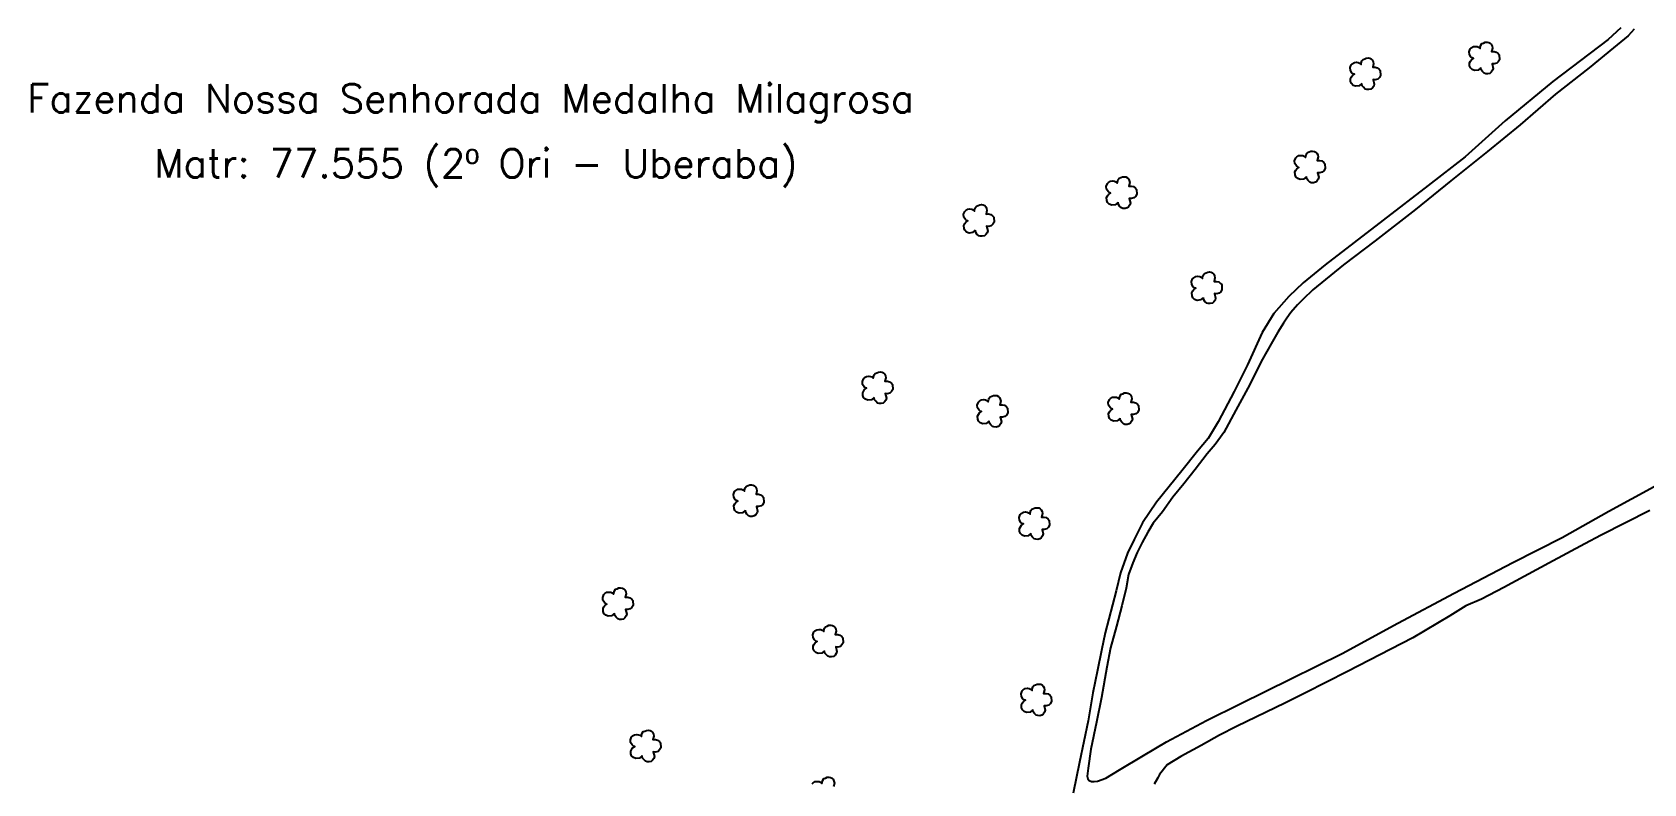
# Model space of a CAD drawing. Extents: x 758742 to 760842, y 7818487 to 7821457.
# Drawn here: x 759280 to 760013, y 7819924 to 7820266 of the extents above; entities that cross this region are included whole.
import ezdxf

# ---------------------------------------------------------------- set-up
doc = ezdxf.new("R2010")
doc.units = 0
doc.header["$MEASUREMENT"] = 0
doc.linetypes.add('CONTINUO', pattern=[0])
for name, color, linetype in [('0114000960', 1, 'Continuous'), ('0114000960003', 5, 'Continuous'), ('0114000960008', 5, 'Continuous'), ('_SIMBOLO ARVORE', 118, 'Continuous'), ('TEXTO CONFRONTANTES', 7, 'Continuous')]:
    doc.layers.add(name, color=color, linetype=linetype)
doc.styles.add('Simplex', font='simplex.shx')

msp = doc.modelspace()

# ---------------------------------------------------------------- linework, layer by layer
at = {"layer": '0114000960', "flags": 128}
msp.add_lwpolyline([(760002.99, 7820267.95), (759997.15, 7820262.67), (759972.04, 7820243.5), (759950.38, 7820225.67), (759932.18, 7820209.22), (759915.25, 7820196.19), (759894.78, 7820180.46), (759868.47, 7820160.15), (759858.5, 7820151.86), (759851.87, 7820145.75), (759845.06, 7820137.97), (759839.86, 7820129.36), (759833.12, 7820114.66), (759827, 7820102.43), (759819.85, 7820088.64), (759815.23, 7820081.12), (759810.45, 7820075.36), (759803.18, 7820066.43), (759791.7, 7820052.18), (759785.41, 7820042.71), (759781.55, 7820035.22), (759778.61, 7820028.94), (759775.32, 7820019.99), (759773.41, 7820011.86), (759768.39, 7819992.71), (759766.66, 7819984.68), (759764.87, 7819975.8), (759762.8, 7819965.46), (759760.66, 7819952.67), (759756.74, 7819933.93), (759753.89, 7819919.77)], dxfattribs=at)
at = {"layer": '0114000960003', "color": 5}
msp.add_lwpolyline([(760016.09, 7820048.34), (759993.91, 7820037.1), (759986.5, 7820033.17), (759970.12, 7820024.43), (759949.74, 7820013.34), (759939.53, 7820007.98), (759932.37, 7820004.98), (759925.22, 7820000.4), (759908.31, 7819990.46), (759878.58, 7819975.21), (759859.48, 7819965.37), (759850.47, 7819960.93), (759828.12, 7819950.12), (759820.46, 7819946.24), (759812, 7819941.47), (759802.87, 7819936.47), (759796.54, 7819932.69), (759793.06, 7819928.3), (759792.32, 7819926.85), (759790.69, 7819923.93)], dxfattribs=at)
at = {"layer": '0114000960008', "linetype": 'ByBlock'}
msp.add_lwpolyline([(760009, 7820267.23), (760006.28, 7820264.31), (759999.61, 7820258.87), (759988.51, 7820249.71), (759973.21, 7820237.67), (759957.17, 7820223.86), (759942.29, 7820211.61), (759925.67, 7820198.25), (759909.5, 7820185.26), (759891.14, 7820170.95), (759876.71, 7820160.07), (759862.86, 7820148.76), (759858.45, 7820144.52), (759855.85, 7820141.84), (759852.88, 7820138.49), (759850.98, 7820135.89), (759849.46, 7820133.63), (759846.99, 7820129.43), (759844.47, 7820125.21), (759839.4, 7820116.11), (759834.2, 7820105.75), (759827.77, 7820094.08), (759822.36, 7820083.85), (759820.8, 7820081.75), (759818.37, 7820078.41), (759814.78, 7820074.09), (759809.37, 7820066.99), (759804.22, 7820060.56), (759799.23, 7820054.36), (759794.53, 7820047.69), (759790.28, 7820042.61), (759787.76, 7820038.49), (759785.25, 7820033.87), (759782.98, 7820029.3), (759780.92, 7820024.5), (759779.02, 7820019.19), (759777.99, 7820012.97), (759775.97, 7820005), (759773.58, 7819995.78), (759770.77, 7819985.95), (759769.12, 7819977.09), (759766.69, 7819963.28), (759764.38, 7819952.17), (759761.9, 7819939.76), (759760.63, 7819931.1), (759760.26, 7819927.6), (759760.46, 7819926.37), (759761.12, 7819925.58), (759762.11, 7819925.17), (759763.39, 7819925.05), (759764.87, 7819925.21), (759768.62, 7819926.61), (759774.84, 7819930.48), (759785.89, 7819936.99), (759796.33, 7819943.22), (759814.43, 7819952.9), (759829.81, 7819960.41), (759852.79, 7819971.8), (759876.12, 7819983.3), (759901.48, 7819997.08), (759927.18, 7820010.81), (759953.86, 7820024.75), (759976.29, 7820036.12), (759997.53, 7820048.04), (760018.15, 7820059.34)], dxfattribs=at)
at = {"layer": '_SIMBOLO ARVORE', "linetype": 'CONTINUO'}
for points in [[(759939.24, 7820249.7, 0), (759938, 7820248.65, 0), (759936.41, 7820248.47, 0), (759935.28, 7820248.91, 0), (759934.48, 7820249.7, 0), (759934.15, 7820250.6, 0), (759934.06, 7820251.93, 0), (759934.5, 7820252.77, 0), (759934.95, 7820253.39, 0), (759935.86, 7820254.01, 0), (759935.28, 7820254.19, 0), (759934.71, 7820254.66, 0), (759934.04, 7820255.72, 0), (759933.92, 7820256.99, 0), (759934.4, 7820258.3, 0), (759934.91, 7820258.77, 0), (759935.84, 7820259.34, 0), (759936.82, 7820259.47, 0), (759937.6, 7820259.36, 0), (759938.22, 7820259.07, 0), (759938.89, 7820258.47, 0), (759939.09, 7820259.62, 0), (759939.27, 7820260.09, 0), (759939.77, 7820260.73, 0), (759940.52, 7820261, 0), (759941.26, 7820261.33, 0), (759942.08, 7820261.4, 0), (759942.87, 7820261.29, 0), (759943.5, 7820260.96, 0), (759943.97, 7820260.45, 0), (759944.38, 7820259.63, 0), (759944.55, 7820258.73, 0), (759944.17, 7820257.11, 0), (759945.3, 7820257.13, 0), (759946.24, 7820256.9, 0), (759947.12, 7820256.2, 0), (759947.61, 7820255.64, 0), (759947.74, 7820253.42, 0), (759947.2, 7820252.42, 0), (759946.47, 7820251.76, 0), (759945.33, 7820251.46, 0), (759944.33, 7820251.55, 0), (759944.87, 7820249.47, 0), (759944.62, 7820248.58, 0), (759944.02, 7820247.74, 0), (759943.36, 7820247.21, 0), (759942.42, 7820246.98, 0), (759941.49, 7820247.04, 0), (759940.79, 7820247.24, 0), (759939.99, 7820248.02, 0), (759939.45, 7820248.73, 0), (759939.28, 7820249.81, 0)], [(759885.13, 7820242.53, 0), (759883.89, 7820241.48, 0), (759882.3, 7820241.3, 0), (759881.17, 7820241.74, 0), (759880.37, 7820242.52, 0), (759880.04, 7820243.43, 0), (759879.95, 7820244.76, 0), (759880.39, 7820245.6, 0), (759880.84, 7820246.22, 0), (759881.75, 7820246.84, 0), (759881.17, 7820247.02, 0), (759880.6, 7820247.49, 0), (759879.93, 7820248.55, 0), (759879.81, 7820249.82, 0), (759880.29, 7820251.13, 0), (759880.8, 7820251.6, 0), (759881.73, 7820252.17, 0), (759882.71, 7820252.3, 0), (759883.49, 7820252.19, 0), (759884.11, 7820251.9, 0), (759884.78, 7820251.3, 0), (759884.99, 7820252.45, 0), (759885.16, 7820252.91, 0), (759885.66, 7820253.55, 0), (759886.42, 7820253.83, 0), (759887.15, 7820254.16, 0), (759887.98, 7820254.23, 0), (759888.76, 7820254.12, 0), (759889.39, 7820253.78, 0), (759889.86, 7820253.28, 0), (759890.27, 7820252.46, 0), (759890.44, 7820251.55, 0), (759890.06, 7820249.94, 0), (759891.19, 7820249.96, 0), (759892.13, 7820249.73, 0), (759893.01, 7820249.03, 0), (759893.5, 7820248.47, 0), (759893.63, 7820246.25, 0), (759893.09, 7820245.25, 0), (759892.36, 7820244.59, 0), (759891.22, 7820244.29, 0), (759890.22, 7820244.37, 0), (759890.76, 7820242.3, 0), (759890.51, 7820241.41, 0), (759889.91, 7820240.57, 0), (759889.25, 7820240.04, 0), (759888.31, 7820239.81, 0), (759887.38, 7820239.87, 0), (759886.68, 7820240.06, 0), (759885.88, 7820240.85, 0), (759885.34, 7820241.56, 0), (759885.17, 7820242.63, 0)], [(759859.9, 7820200.14, 0), (759858.65, 7820199.09, 0), (759857.07, 7820198.91, 0), (759855.94, 7820199.35, 0), (759855.14, 7820200.14, 0), (759854.81, 7820201.04, 0), (759854.72, 7820202.37, 0), (759855.15, 7820203.21, 0), (759855.61, 7820203.83, 0), (759856.52, 7820204.45, 0), (759855.94, 7820204.63, 0), (759855.37, 7820205.11, 0), (759854.69, 7820206.17, 0), (759854.57, 7820207.43, 0), (759855.06, 7820208.74, 0), (759855.57, 7820209.21, 0), (759856.5, 7820209.78, 0), (759857.47, 7820209.91, 0), (759858.26, 7820209.8, 0), (759858.87, 7820209.52, 0), (759859.55, 7820208.91, 0), (759859.75, 7820210.07, 0), (759859.92, 7820210.53, 0), (759860.43, 7820211.17, 0), (759861.18, 7820211.44, 0), (759861.92, 7820211.77, 0), (759862.74, 7820211.84, 0), (759863.52, 7820211.73, 0), (759864.16, 7820211.4, 0), (759864.63, 7820210.89, 0), (759865.04, 7820210.07, 0), (759865.2, 7820209.17, 0), (759864.83, 7820207.55, 0), (759865.96, 7820207.57, 0), (759866.9, 7820207.34, 0), (759867.78, 7820206.64, 0), (759868.27, 7820206.09, 0), (759868.4, 7820203.86, 0), (759867.85, 7820202.87, 0), (759867.13, 7820202.2, 0), (759865.99, 7820201.9, 0), (759864.99, 7820201.99, 0), (759865.52, 7820199.91, 0), (759865.28, 7820199.02, 0), (759864.68, 7820198.18, 0), (759864.02, 7820197.65, 0), (759863.08, 7820197.42, 0), (759862.15, 7820197.48, 0), (759861.45, 7820197.68, 0), (759860.65, 7820198.46, 0), (759860.1, 7820199.17, 0), (759859.94, 7820200.25, 0)], [(759774.23, 7820188.46, 0), (759772.99, 7820187.42, 0), (759771.4, 7820187.23, 0), (759770.27, 7820187.67, 0), (759769.47, 7820188.46, 0), (759769.14, 7820189.36, 0), (759769.05, 7820190.69, 0), (759769.49, 7820191.53, 0), (759769.94, 7820192.15, 0), (759770.85, 7820192.77, 0), (759770.27, 7820192.96, 0), (759769.7, 7820193.43, 0), (759769.03, 7820194.49, 0), (759768.91, 7820195.75, 0), (759769.39, 7820197.07, 0), (759769.9, 7820197.54, 0), (759770.83, 7820198.1, 0), (759771.81, 7820198.24, 0), (759772.59, 7820198.12, 0), (759773.21, 7820197.84, 0), (759773.88, 7820197.23, 0), (759774.09, 7820198.39, 0), (759774.26, 7820198.85, 0), (759774.76, 7820199.49, 0), (759775.52, 7820199.77, 0), (759776.25, 7820200.09, 0), (759777.08, 7820200.17, 0), (759777.86, 7820200.06, 0), (759778.49, 7820199.72, 0), (759778.96, 7820199.21, 0), (759779.37, 7820198.4, 0), (759779.54, 7820197.49, 0), (759779.16, 7820195.87, 0), (759780.29, 7820195.89, 0), (759781.23, 7820195.67, 0), (759782.11, 7820194.97, 0), (759782.6, 7820194.41, 0), (759782.73, 7820192.18, 0), (759782.19, 7820191.19, 0), (759781.46, 7820190.53, 0), (759780.32, 7820190.22, 0), (759779.32, 7820190.31, 0), (759779.86, 7820188.23, 0), (759779.61, 7820187.35, 0), (759779.01, 7820186.5, 0), (759778.35, 7820185.98, 0), (759777.41, 7820185.74, 0), (759776.48, 7820185.8, 0), (759775.78, 7820186, 0), (759774.98, 7820186.79, 0), (759774.44, 7820187.49, 0), (759774.27, 7820188.57, 0)], [(759709.33, 7820175.81, 0), (759708.08, 7820174.76, 0), (759706.5, 7820174.58, 0), (759705.37, 7820175.02, 0), (759704.57, 7820175.81, 0), (759704.24, 7820176.71, 0), (759704.15, 7820178.04, 0), (759704.58, 7820178.88, 0), (759705.04, 7820179.5, 0), (759705.95, 7820180.12, 0), (759705.37, 7820180.3, 0), (759704.8, 7820180.78, 0), (759704.12, 7820181.84, 0), (759704, 7820183.1, 0), (759704.49, 7820184.41, 0), (759705, 7820184.88, 0), (759705.93, 7820185.45, 0), (759706.9, 7820185.58, 0), (759707.68, 7820185.47, 0), (759708.3, 7820185.19, 0), (759708.98, 7820184.58, 0), (759709.18, 7820185.74, 0), (759709.35, 7820186.2, 0), (759709.86, 7820186.84, 0), (759710.61, 7820187.11, 0), (759711.34, 7820187.44, 0), (759712.17, 7820187.51, 0), (759712.95, 7820187.4, 0), (759713.59, 7820187.07, 0), (759714.06, 7820186.56, 0), (759714.47, 7820185.74, 0), (759714.63, 7820184.84, 0), (759714.26, 7820183.22, 0), (759715.39, 7820183.24, 0), (759716.32, 7820183.01, 0), (759717.21, 7820182.32, 0), (759717.7, 7820181.76, 0), (759717.83, 7820179.53, 0), (759717.28, 7820178.54, 0), (759716.56, 7820177.87, 0), (759715.42, 7820177.57, 0), (759714.42, 7820177.66, 0), (759714.95, 7820175.58, 0), (759714.71, 7820174.69, 0), (759714.11, 7820173.85, 0), (759713.45, 7820173.32, 0), (759712.51, 7820173.09, 0), (759711.58, 7820173.15, 0), (759710.88, 7820173.35, 0), (759710.08, 7820174.13, 0), (759709.53, 7820174.84, 0), (759709.37, 7820175.92, 0)], [(759813.01, 7820145.17, 0), (759811.77, 7820144.13, 0), (759810.18, 7820143.94, 0), (759809.06, 7820144.38, 0), (759808.26, 7820145.17, 0), (759807.93, 7820146.07, 0), (759807.84, 7820147.4, 0), (759808.27, 7820148.24, 0), (759808.72, 7820148.86, 0), (759809.63, 7820149.48, 0), (759809.05, 7820149.67, 0), (759808.48, 7820150.14, 0), (759807.81, 7820151.2, 0), (759807.69, 7820152.46, 0), (759808.17, 7820153.78, 0), (759808.68, 7820154.25, 0), (759809.61, 7820154.82, 0), (759810.59, 7820154.95, 0), (759811.37, 7820154.83, 0), (759811.99, 7820154.55, 0), (759812.66, 7820153.95, 0), (759812.87, 7820155.1, 0), (759813.04, 7820155.56, 0), (759813.54, 7820156.2, 0), (759814.3, 7820156.48, 0), (759815.03, 7820156.8, 0), (759815.86, 7820156.88, 0), (759816.64, 7820156.77, 0), (759817.27, 7820156.43, 0), (759817.74, 7820155.92, 0), (759818.16, 7820155.11, 0), (759818.32, 7820154.2, 0), (759817.94, 7820152.59, 0), (759819.07, 7820152.6, 0), (759820.01, 7820152.38, 0), (759820.89, 7820151.68, 0), (759821.38, 7820151.12, 0), (759821.52, 7820148.89, 0), (759820.97, 7820147.9, 0), (759820.25, 7820147.24, 0), (759819.11, 7820146.93, 0), (759818.11, 7820147.02, 0), (759818.64, 7820144.94, 0), (759818.39, 7820144.06, 0), (759817.79, 7820143.21, 0), (759817.13, 7820142.69, 0), (759816.19, 7820142.46, 0), (759815.26, 7820142.51, 0), (759814.56, 7820142.71, 0), (759813.76, 7820143.5, 0), (759813.22, 7820144.21, 0), (759813.05, 7820145.28, 0)], [(759663.29, 7820099.73, 0), (759662.05, 7820098.68, 0), (759660.46, 7820098.5, 0), (759659.34, 7820098.94, 0), (759658.54, 7820099.72, 0), (759658.2, 7820100.62, 0), (759658.11, 7820101.96, 0), (759658.55, 7820102.8, 0), (759659, 7820103.42, 0), (759659.91, 7820104.03, 0), (759659.33, 7820104.22, 0), (759658.76, 7820104.69, 0), (759658.09, 7820105.75, 0), (759657.97, 7820107.01, 0), (759658.45, 7820108.33, 0), (759658.96, 7820108.8, 0), (759659.89, 7820109.37, 0), (759660.87, 7820109.5, 0), (759661.65, 7820109.39, 0), (759662.27, 7820109.1, 0), (759662.94, 7820108.5, 0), (759663.15, 7820109.65, 0), (759663.32, 7820110.11, 0), (759663.82, 7820110.75, 0), (759664.58, 7820111.03, 0), (759665.31, 7820111.35, 0), (759666.14, 7820111.43, 0), (759666.92, 7820111.32, 0), (759667.55, 7820110.98, 0), (759668.02, 7820110.47, 0), (759668.44, 7820109.66, 0), (759668.6, 7820108.75, 0), (759668.22, 7820107.14, 0), (759669.35, 7820107.16, 0), (759670.29, 7820106.93, 0), (759671.17, 7820106.23, 0), (759671.66, 7820105.67, 0), (759671.79, 7820103.45, 0), (759671.25, 7820102.45, 0), (759670.52, 7820101.79, 0), (759669.38, 7820101.48, 0), (759668.38, 7820101.57, 0), (759668.92, 7820099.5, 0), (759668.67, 7820098.61, 0), (759668.07, 7820097.77, 0), (759667.41, 7820097.24, 0), (759666.47, 7820097.01, 0), (759665.54, 7820097.06, 0), (759664.84, 7820097.26, 0), (759664.04, 7820098.05, 0), (759663.5, 7820098.76, 0), (759663.33, 7820099.83, 0)], [(759775.15, 7820090.21, 0), (759773.9, 7820089.16, 0), (759772.32, 7820088.98, 0), (759771.19, 7820089.42, 0), (759770.39, 7820090.2, 0), (759770.06, 7820091.11, 0), (759769.97, 7820092.44, 0), (759770.4, 7820093.28, 0), (759770.85, 7820093.9, 0), (759771.77, 7820094.52, 0), (759771.19, 7820094.7, 0), (759770.61, 7820095.17, 0), (759769.94, 7820096.23, 0), (759769.82, 7820097.5, 0), (759770.3, 7820098.81, 0), (759770.82, 7820099.28, 0), (759771.74, 7820099.85, 0), (759772.72, 7820099.98, 0), (759773.5, 7820099.87, 0), (759774.12, 7820099.58, 0), (759774.8, 7820098.98, 0), (759775, 7820100.13, 0), (759775.17, 7820100.59, 0), (759775.68, 7820101.23, 0), (759776.43, 7820101.51, 0), (759777.16, 7820101.84, 0), (759777.99, 7820101.91, 0), (759778.77, 7820101.8, 0), (759779.4, 7820101.46, 0), (759779.88, 7820100.96, 0), (759780.29, 7820100.14, 0), (759780.45, 7820099.23, 0), (759780.07, 7820097.62, 0), (759781.21, 7820097.64, 0), (759782.14, 7820097.41, 0), (759783.02, 7820096.71, 0), (759783.51, 7820096.15, 0), (759783.65, 7820093.93, 0), (759783.1, 7820092.93, 0), (759782.38, 7820092.27, 0), (759781.24, 7820091.97, 0), (759780.24, 7820092.05, 0), (759780.77, 7820089.98, 0), (759780.53, 7820089.09, 0), (759779.93, 7820088.25, 0), (759779.27, 7820087.72, 0), (759778.33, 7820087.49, 0), (759777.39, 7820087.55, 0), (759776.7, 7820087.74, 0), (759775.9, 7820088.53, 0), (759775.35, 7820089.24, 0), (759775.18, 7820090.31, 0)], [(759715.56, 7820089.03, 0), (759714.31, 7820087.99, 0), (759712.73, 7820087.8, 0), (759711.6, 7820088.24, 0), (759710.8, 7820089.03, 0), (759710.47, 7820089.93, 0), (759710.38, 7820091.26, 0), (759710.81, 7820092.1, 0), (759711.27, 7820092.72, 0), (759712.18, 7820093.34, 0), (759711.6, 7820093.53, 0), (759711.03, 7820094, 0), (759710.36, 7820095.06, 0), (759710.23, 7820096.32, 0), (759710.72, 7820097.63, 0), (759711.23, 7820098.11, 0), (759712.16, 7820098.67, 0), (759713.14, 7820098.81, 0), (759713.92, 7820098.69, 0), (759714.53, 7820098.41, 0), (759715.21, 7820097.8, 0), (759715.41, 7820098.96, 0), (759715.59, 7820099.42, 0), (759716.09, 7820100.06, 0), (759716.84, 7820100.33, 0), (759717.58, 7820100.66, 0), (759718.4, 7820100.74, 0), (759719.18, 7820100.62, 0), (759719.82, 7820100.29, 0), (759720.29, 7820099.78, 0), (759720.7, 7820098.97, 0), (759720.86, 7820098.06, 0), (759720.49, 7820096.44, 0), (759721.62, 7820096.46, 0), (759722.56, 7820096.24, 0), (759723.44, 7820095.54, 0), (759723.93, 7820094.98, 0), (759724.06, 7820092.75, 0), (759723.52, 7820091.76, 0), (759722.79, 7820091.1, 0), (759721.65, 7820090.79, 0), (759720.65, 7820090.88, 0), (759721.19, 7820088.8, 0), (759720.94, 7820087.92, 0), (759720.34, 7820087.07, 0), (759719.68, 7820086.54, 0), (759718.74, 7820086.31, 0), (759717.81, 7820086.37, 0), (759717.11, 7820086.57, 0), (759716.31, 7820087.35, 0), (759715.77, 7820088.06, 0), (759715.6, 7820089.14, 0)], [(759604.69, 7820048.37, 0), (759603.44, 7820047.32, 0), (759601.86, 7820047.14, 0), (759600.73, 7820047.58, 0), (759599.93, 7820048.36, 0), (759599.6, 7820049.26, 0), (759599.51, 7820050.59, 0), (759599.94, 7820051.43, 0), (759600.4, 7820052.05, 0), (759601.31, 7820052.67, 0), (759600.73, 7820052.86, 0), (759600.16, 7820053.33, 0), (759599.48, 7820054.39, 0), (759599.36, 7820055.65, 0), (759599.85, 7820056.97, 0), (759600.36, 7820057.44, 0), (759601.29, 7820058.01, 0), (759602.26, 7820058.14, 0), (759603.04, 7820058.03, 0), (759603.66, 7820057.74, 0), (759604.34, 7820057.14, 0), (759604.54, 7820058.29, 0), (759604.71, 7820058.75, 0), (759605.22, 7820059.39, 0), (759605.97, 7820059.67, 0), (759606.7, 7820059.99, 0), (759607.53, 7820060.07, 0), (759608.31, 7820059.96, 0), (759608.95, 7820059.62, 0), (759609.42, 7820059.11, 0), (759609.83, 7820058.3, 0), (759609.99, 7820057.39, 0), (759609.62, 7820055.78, 0), (759610.75, 7820055.79, 0), (759611.68, 7820055.57, 0), (759612.57, 7820054.87, 0), (759613.06, 7820054.31, 0), (759613.19, 7820052.09, 0), (759612.64, 7820051.09, 0), (759611.92, 7820050.43, 0), (759610.78, 7820050.12, 0), (759609.78, 7820050.21, 0), (759610.31, 7820048.13, 0), (759610.07, 7820047.25, 0), (759609.47, 7820046.4, 0), (759608.81, 7820045.88, 0), (759607.87, 7820045.65, 0), (759606.94, 7820045.7, 0), (759606.24, 7820045.9, 0), (759605.44, 7820046.69, 0), (759604.89, 7820047.4, 0), (759604.73, 7820048.47, 0)], [(759734.57, 7820037.94, 0), (759733.33, 7820036.9, 0), (759731.74, 7820036.72, 0), (759730.61, 7820037.15, 0), (759729.81, 7820037.94, 0), (759729.48, 7820038.84, 0), (759729.39, 7820040.17, 0), (759729.83, 7820041.01, 0), (759730.28, 7820041.63, 0), (759731.19, 7820042.25, 0), (759730.61, 7820042.44, 0), (759730.04, 7820042.91, 0), (759729.37, 7820043.97, 0), (759729.25, 7820045.23, 0), (759729.73, 7820046.55, 0), (759730.24, 7820047.02, 0), (759731.17, 7820047.59, 0), (759732.15, 7820047.72, 0), (759732.93, 7820047.61, 0), (759733.55, 7820047.32, 0), (759734.22, 7820046.72, 0), (759734.43, 7820047.87, 0), (759734.6, 7820048.33, 0), (759735.1, 7820048.97, 0), (759735.86, 7820049.25, 0), (759736.59, 7820049.57, 0), (759737.42, 7820049.65, 0), (759738.2, 7820049.54, 0), (759738.83, 7820049.2, 0), (759739.3, 7820048.69, 0), (759739.71, 7820047.88, 0), (759739.88, 7820046.97, 0), (759739.5, 7820045.36, 0), (759740.63, 7820045.37, 0), (759741.57, 7820045.15, 0), (759742.45, 7820044.45, 0), (759742.94, 7820043.89, 0), (759743.07, 7820041.67, 0), (759742.53, 7820040.67, 0), (759741.8, 7820040.01, 0), (759740.66, 7820039.7, 0), (759739.66, 7820039.79, 0), (759740.2, 7820037.71, 0), (759739.95, 7820036.83, 0), (759739.35, 7820035.98, 0), (759738.69, 7820035.46, 0), (759737.75, 7820035.23, 0), (759736.82, 7820035.28, 0), (759736.12, 7820035.48, 0), (759735.32, 7820036.27, 0), (759734.78, 7820036.98, 0), (759734.61, 7820038.05, 0)], [(759545.18, 7820001.51, 0), (759543.93, 7820000.46, 0), (759542.35, 7820000.28, 0), (759541.22, 7820000.72, 0), (759540.42, 7820001.5, 0), (759540.09, 7820002.41, 0), (759540, 7820003.74, 0), (759540.43, 7820004.58, 0), (759540.89, 7820005.2, 0), (759541.8, 7820005.82, 0), (759541.22, 7820006, 0), (759540.65, 7820006.47, 0), (759539.98, 7820007.53, 0), (759539.85, 7820008.8, 0), (759540.34, 7820010.11, 0), (759540.85, 7820010.58, 0), (759541.78, 7820011.15, 0), (759542.76, 7820011.28, 0), (759543.54, 7820011.17, 0), (759544.15, 7820010.88, 0), (759544.83, 7820010.28, 0), (759545.03, 7820011.43, 0), (759545.21, 7820011.9, 0), (759545.71, 7820012.54, 0), (759546.46, 7820012.81, 0), (759547.2, 7820013.14, 0), (759548.02, 7820013.21, 0), (759548.8, 7820013.1, 0), (759549.44, 7820012.77, 0), (759549.91, 7820012.26, 0), (759550.32, 7820011.44, 0), (759550.48, 7820010.54, 0), (759550.11, 7820008.92, 0), (759551.24, 7820008.94, 0), (759552.18, 7820008.71, 0), (759553.06, 7820008.01, 0), (759553.55, 7820007.45, 0), (759553.68, 7820005.23, 0), (759553.14, 7820004.23, 0), (759552.41, 7820003.57, 0), (759551.27, 7820003.27, 0), (759550.27, 7820003.35, 0), (759550.81, 7820001.28, 0), (759550.56, 7820000.39, 0), (759549.96, 7819999.55, 0), (759549.3, 7819999.02, 0), (759548.36, 7819998.79, 0), (759547.43, 7819998.85, 0), (759546.73, 7819999.04, 0), (759545.93, 7819999.83, 0), (759545.39, 7820000.54, 0), (759545.22, 7820001.62, 0)], [(759640.72, 7819984.51, 0), (759639.48, 7819983.46, 0), (759637.9, 7819983.28, 0), (759636.77, 7819983.72, 0), (759635.97, 7819984.5, 0), (759635.64, 7819985.4, 0), (759635.55, 7819986.74, 0), (759635.98, 7819987.58, 0), (759636.43, 7819988.2, 0), (759637.35, 7819988.82, 0), (759636.77, 7819989, 0), (759636.19, 7819989.47, 0), (759635.52, 7819990.53, 0), (759635.4, 7819991.8, 0), (759635.88, 7819993.11, 0), (759636.39, 7819993.58, 0), (759637.32, 7819994.15, 0), (759638.3, 7819994.28, 0), (759639.08, 7819994.17, 0), (759639.7, 7819993.88, 0), (759640.38, 7819993.28, 0), (759640.58, 7819994.43, 0), (759640.75, 7819994.89, 0), (759641.26, 7819995.53, 0), (759642.01, 7819995.81, 0), (759642.74, 7819996.14, 0), (759643.57, 7819996.21, 0), (759644.35, 7819996.1, 0), (759644.98, 7819995.76, 0), (759645.46, 7819995.26, 0), (759645.87, 7819994.44, 0), (759646.03, 7819993.53, 0), (759645.65, 7819991.92, 0), (759646.79, 7819991.94, 0), (759647.72, 7819991.71, 0), (759648.6, 7819991.01, 0), (759649.09, 7819990.45, 0), (759649.23, 7819988.23, 0), (759648.68, 7819987.23, 0), (759647.96, 7819986.57, 0), (759646.82, 7819986.27, 0), (759645.82, 7819986.35, 0), (759646.35, 7819984.28, 0), (759646.11, 7819983.39, 0), (759645.51, 7819982.55, 0), (759644.84, 7819982.02, 0), (759643.91, 7819981.79, 0), (759642.97, 7819981.84, 0), (759642.28, 7819982.04, 0), (759641.47, 7819982.83, 0), (759640.93, 7819983.54, 0), (759640.76, 7819984.61, 0)], [(759735.47, 7819957.75, 0), (759734.23, 7819956.7, 0), (759732.64, 7819956.52, 0), (759731.52, 7819956.96, 0), (759730.72, 7819957.74, 0), (759730.39, 7819958.65, 0), (759730.3, 7819959.98, 0), (759730.73, 7819960.82, 0), (759731.18, 7819961.44, 0), (759732.09, 7819962.06, 0), (759731.51, 7819962.24, 0), (759730.94, 7819962.71, 0), (759730.27, 7819963.77, 0), (759730.15, 7819965.04, 0), (759730.63, 7819966.35, 0), (759731.14, 7819966.82, 0), (759732.07, 7819967.39, 0), (759733.05, 7819967.52, 0), (759733.83, 7819967.41, 0), (759734.45, 7819967.12, 0), (759735.12, 7819966.52, 0), (759735.33, 7819967.67, 0), (759735.5, 7819968.14, 0), (759736, 7819968.77, 0), (759736.76, 7819969.05, 0), (759737.49, 7819969.38, 0), (759738.32, 7819969.45, 0), (759739.1, 7819969.34, 0), (759739.73, 7819969.01, 0), (759740.2, 7819968.5, 0), (759740.62, 7819967.68, 0), (759740.78, 7819966.78, 0), (759740.4, 7819965.16, 0), (759741.53, 7819965.18, 0), (759742.47, 7819964.95, 0), (759743.35, 7819964.25, 0), (759743.84, 7819963.69, 0), (759743.98, 7819961.47, 0), (759743.43, 7819960.47, 0), (759742.71, 7819959.81, 0), (759741.57, 7819959.51, 0), (759740.57, 7819959.59, 0), (759741.1, 7819957.52, 0), (759740.85, 7819956.63, 0), (759740.25, 7819955.79, 0), (759739.59, 7819955.26, 0), (759738.65, 7819955.03, 0), (759737.72, 7819955.09, 0), (759737.02, 7819955.28, 0), (759736.22, 7819956.07, 0), (759735.68, 7819956.78, 0), (759735.51, 7819957.86, 0)], [(759557.78, 7819936.75, 0), (759556.53, 7819935.7, 0), (759554.95, 7819935.52, 0), (759553.82, 7819935.96, 0), (759553.02, 7819936.75, 0), (759552.69, 7819937.65, 0), (759552.6, 7819938.98, 0), (759553.03, 7819939.82, 0), (759553.48, 7819940.44, 0), (759554.4, 7819941.06, 0), (759553.82, 7819941.24, 0), (759553.24, 7819941.72, 0), (759552.57, 7819942.78, 0), (759552.45, 7819944.04, 0), (759552.93, 7819945.35, 0), (759553.44, 7819945.82, 0), (759554.37, 7819946.39, 0), (759555.35, 7819946.52, 0), (759556.13, 7819946.41, 0), (759556.75, 7819946.13, 0), (759557.43, 7819945.52, 0), (759557.63, 7819946.68, 0), (759557.8, 7819947.14, 0), (759558.31, 7819947.78, 0), (759559.06, 7819948.05, 0), (759559.79, 7819948.38, 0), (759560.62, 7819948.45, 0), (759561.4, 7819948.34, 0), (759562.03, 7819948.01, 0), (759562.51, 7819947.5, 0), (759562.92, 7819946.68, 0), (759563.08, 7819945.78, 0), (759562.7, 7819944.16, 0), (759563.84, 7819944.18, 0), (759564.77, 7819943.95, 0), (759565.65, 7819943.25, 0), (759566.14, 7819942.7, 0), (759566.28, 7819940.47, 0), (759565.73, 7819939.48, 0), (759565.01, 7819938.81, 0), (759563.87, 7819938.51, 0), (759562.87, 7819938.6, 0), (759563.4, 7819936.52, 0), (759563.16, 7819935.63, 0), (759562.56, 7819934.79, 0), (759561.9, 7819934.26, 0), (759560.96, 7819934.03, 0), (759560.02, 7819934.09, 0), (759559.33, 7819934.29, 0), (759558.53, 7819935.07, 0), (759557.98, 7819935.78, 0), (759557.81, 7819936.86, 0)], [(759635.06, 7819924, 0), (759635.57, 7819924.47, 0), (759636.5, 7819925.04, 0), (759637.48, 7819925.17, 0), (759638.26, 7819925.06, 0), (759638.87, 7819924.77, 0), (759639.55, 7819924.17, 0), (759639.75, 7819925.32, 0), (759639.93, 7819925.78, 0), (759640.43, 7819926.42, 0), (759641.18, 7819926.7, 0), (759641.92, 7819927.03, 0), (759642.74, 7819927.1, 0), (759643.53, 7819926.99, 0), (759644.16, 7819926.65, 0), (759644.63, 7819926.15, 0), (759645.04, 7819925.33, 0), (759645.21, 7819924.42, 0), (759644.83, 7819922.81, 0)]]:
    msp.add_polyline3d(points, dxfattribs=at)

# ---------------------------------------------------------------- texts
at = {"layer": 'TEXTO CONFRONTANTES', "linetype": 'ByBlock', "style": 'Simplex'}
for s, p in [('Fazenda Nossa Senhorada Medalha Milagrosa', (759278.17, 7820229.32)), ('Matr: 77.555 (2º Ori - Uberaba)', (759335.89, 7820199.78))]:
    msp.add_text(s, height=13, dxfattribs=at).set_placement(p)

doc.saveas('drawing.dxf')
